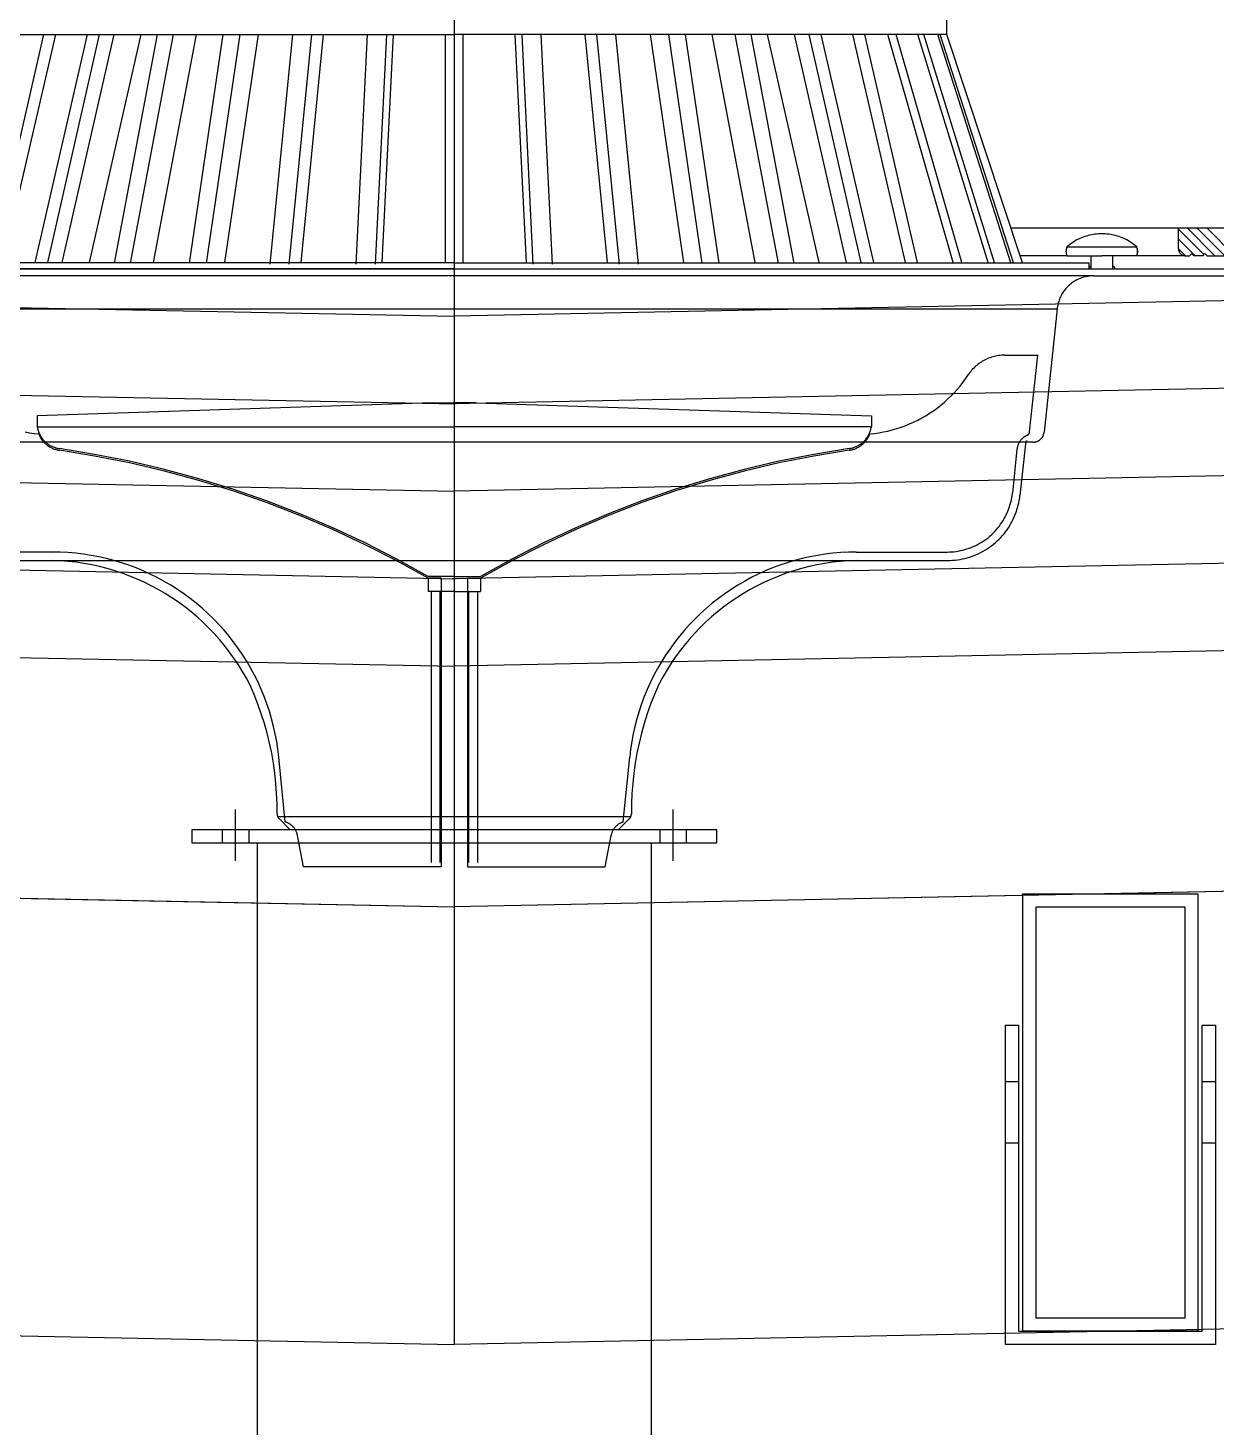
# Model space of a CAD drawing. Header units: centimetres. Extents: x 26200 to 152500, y -600 to 9300.
# Drawn here: x 135492.3 to 135519.46, y 6109.02 to 6141 of the extents above; entities that cross this region are included whole.
import ezdxf

# ---------------------------------------------------------------- set-up
doc = ezdxf.new("R2010")
doc.units = ezdxf.units.CM
doc.layers.add('ROTAS-MIMARI-KESIT', color=8, linetype='Continuous')

msp = doc.modelspace()

# ---------------------------------------------------------------- linework, layer by layer
at = {"layer": 'ROTAS-MIMARI-KESIT'}
for points in [[(132727.203, 6189.909), (135502.043, 6134.412)], [(132727.163, 6187.909), (135502.083, 6132.41)], [(132727.123, 6185.91), (135502.043, 6130.411)], [(132727.083, 6183.91), (135502.083, 6128.41)], [(132727.043, 6181.911), (135502.043, 6126.41)], [(132727.043, 6176.41), (135502.043, 6120.909)], [(135502.043, 6149.259), (135502.043, 6119.739)], [(135513.303, 6140.852), (135513.303, 6141.553)], [(135490.787, 6140.852), (135502.045, 6140.852)], [(135491.461, 6135.638), (135492.662, 6140.852)], [(135491.734, 6135.638), (135492.936, 6140.852)], [(135492.459, 6135.644), (135493.658, 6140.852)], [(135492.75, 6135.638), (135493.935, 6140.852)], [(135493.082, 6135.638), (135494.267, 6140.852)], [(135493.704, 6135.644), (135494.887, 6140.852)], [(135494.275, 6135.625), (135495.259, 6140.852)], [(135494.64, 6135.625), (135495.624, 6140.852)], [(135495.169, 6135.644), (135496.149, 6140.852)], [(135495.992, 6135.625), (135496.759, 6140.852)], [(135496.378, 6135.625), (135497.145, 6140.852)], [(135496.801, 6135.644), (135497.564, 6140.852)], [(135497.834, 6135.604), (135498.352, 6140.852)], [(135498.272, 6135.604), (135498.789, 6140.852)], [(135498.543, 6135.644), (135499.056, 6140.852)], [(135499.803, 6135.604), (135500.061, 6140.852)], [(135500.24, 6135.604), (135500.499, 6140.852)], [(135500.396, 6135.644), (135500.653, 6140.852)], [(135501.845, 6135.632), (135501.845, 6140.852)], [(135513.303, 6140.852), (135502.045, 6140.852)], [(135502.245, 6135.632), (135502.245, 6140.852)], [(135503.694, 6135.644), (135503.438, 6140.852)], [(135503.85, 6135.604), (135503.592, 6140.852)], [(135504.288, 6135.604), (135504.029, 6140.852)], [(135505.547, 6135.644), (135505.034, 6140.852)], [(135505.819, 6135.604), (135505.301, 6140.852)], [(135506.256, 6135.604), (135505.739, 6140.852)], [(135507.289, 6135.644), (135506.526, 6140.852)], [(135507.712, 6135.625), (135506.945, 6140.852)], [(135508.098, 6135.625), (135507.331, 6140.852)], [(135508.921, 6135.644), (135507.942, 6140.852)], [(135509.451, 6135.625), (135508.467, 6140.852)], [(135509.815, 6135.625), (135508.832, 6140.852)], [(135510.387, 6135.644), (135509.204, 6140.852)], [(135511.009, 6135.638), (135509.823, 6140.852)], [(135511.341, 6135.638), (135510.155, 6140.852)], [(135511.631, 6135.644), (135510.433, 6140.852)], [(135512.356, 6135.638), (135511.155, 6140.852)], [(135512.629, 6135.638), (135511.428, 6140.852)], [(135513.449, 6135.638), (135511.953, 6140.852)], [(135513.645, 6135.638), (135512.148, 6140.852)], [(135514.25, 6135.638), (135512.64, 6140.852)], [(135514.391, 6135.635), (135512.78, 6140.852)], [(135514.768, 6135.635), (135513.093, 6140.852)], [(135514.828, 6135.635), (135513.153, 6140.852)], [(135515.033, 6135.636), (135513.302, 6140.856)], [(135607.043, 6136.512), (135502.043, 6134.412)], [(135514.767, 6136.432), (135518.6, 6136.432)], [(135516.846, 6136.297), (135516.806, 6136.297), (135516.767, 6136.295), (135516.727, 6136.292), (135516.688, 6136.288), (135516.648, 6136.282), (135516.609, 6136.275), (135516.57, 6136.267), (135516.532, 6136.257), (135516.494, 6136.247), (135516.456, 6136.234), (135516.418, 6136.221), (135516.381, 6136.207), (135516.345, 6136.191), (135516.309, 6136.174), (135516.274, 6136.156), (135516.239, 6136.136), (135516.205, 6136.116), (135516.172, 6136.094), (135516.139, 6136.071), (135516.107, 6136.048), (135516.076, 6136.023), (135516.046, 6135.997)], [(135517.646, 6135.997), (135517.616, 6136.023), (135517.585, 6136.048), (135517.553, 6136.071), (135517.521, 6136.094), (135517.487, 6136.116), (135517.453, 6136.136), (135517.419, 6136.156), (135517.383, 6136.174), (135517.347, 6136.191), (135517.311, 6136.207), (135517.274, 6136.221), (135517.237, 6136.234), (135517.199, 6136.247), (135517.161, 6136.257), (135517.122, 6136.267), (135517.083, 6136.275), (135517.044, 6136.282), (135517.005, 6136.288), (135516.965, 6136.292), (135516.926, 6136.295), (135516.886, 6136.297), (135516.846, 6136.297)], [(135518.6, 6135.947), (135518.6, 6136.432)], [(135518.6, 6136.432), (135522.6, 6136.432)], [(135519.178, 6135.825), (135518.6, 6136.403)], [(135519.43, 6135.797), (135518.795, 6136.432)], [(135519.655, 6135.797), (135519.02, 6136.432)], [(135519.879, 6135.797), (135519.244, 6136.432)], [(135516.046, 6135.997), (135516.043, 6135.989), (135516.04, 6135.98), (135516.037, 6135.972), (135516.035, 6135.963), (135516.033, 6135.955), (135516.031, 6135.946), (135516.029, 6135.937), (135516.028, 6135.928), (135516.027, 6135.919), (135516.027, 6135.91), (135516.026, 6135.901), (135516.026, 6135.893), (135516.027, 6135.884), (135516.027, 6135.875), (135516.028, 6135.866), (135516.029, 6135.857), (135516.031, 6135.848), (135516.033, 6135.839), (135516.035, 6135.831), (135516.037, 6135.822), (135516.04, 6135.814), (135516.043, 6135.805), (135516.046, 6135.797)], [(135516.046, 6135.997), (135517.646, 6135.997)], [(135517.643, 6135.797), (135517.647, 6135.805), (135517.65, 6135.814), (135517.652, 6135.822), (135517.655, 6135.831), (135517.657, 6135.839), (135517.659, 6135.848), (135517.66, 6135.857), (135517.662, 6135.866), (135517.662, 6135.875), (135517.663, 6135.884), (135517.663, 6135.893), (135517.663, 6135.901), (135517.663, 6135.91), (135517.662, 6135.919), (135517.662, 6135.928), (135517.66, 6135.937), (135517.659, 6135.946), (135517.657, 6135.955), (135517.655, 6135.963), (135517.652, 6135.972), (135517.65, 6135.98), (135517.647, 6135.989), (135517.643, 6135.997)], [(135517.646, 6135.797), (135517.649, 6135.805), (135517.652, 6135.814), (135517.655, 6135.822), (135517.658, 6135.831), (135517.66, 6135.839), (135517.662, 6135.848), (135517.663, 6135.857), (135517.664, 6135.866), (135517.665, 6135.875), (135517.666, 6135.884), (135517.666, 6135.893), (135517.666, 6135.901), (135517.666, 6135.91), (135517.665, 6135.919), (135517.664, 6135.928), (135517.663, 6135.937), (135517.662, 6135.946), (135517.66, 6135.955), (135517.658, 6135.963), (135517.655, 6135.972), (135517.652, 6135.98), (135517.649, 6135.989), (135517.646, 6135.997)], [(135518.981, 6135.797), (135518.6, 6136.178)], [(135518.757, 6135.797), (135518.6, 6135.954)], [(135518.6, 6135.947), (135518.6, 6135.942), (135518.6, 6135.937), (135518.601, 6135.932), (135518.601, 6135.927), (135518.602, 6135.922), (135518.603, 6135.916), (135518.604, 6135.912), (135518.606, 6135.907), (135518.607, 6135.902), (135518.609, 6135.897), (135518.61, 6135.892), (135518.612, 6135.887), (135518.615, 6135.883), (135518.617, 6135.878), (135518.619, 6135.873), (135518.622, 6135.869), (135518.625, 6135.865), (135518.627, 6135.861), (135518.63, 6135.856), (135518.634, 6135.852), (135518.637, 6135.848), (135518.64, 6135.845), (135518.644, 6135.841), (135518.648, 6135.837), (135518.651, 6135.834), (135518.655, 6135.831), (135518.659, 6135.827), (135518.663, 6135.824), (135518.668, 6135.822), (135518.672, 6135.819), (135518.676, 6135.816), (135518.681, 6135.814), (135518.686, 6135.812), (135518.69, 6135.809), (135518.695, 6135.807), (135518.7, 6135.806), (135518.705, 6135.804), (135518.71, 6135.803), (135518.714, 6135.801), (135518.719, 6135.8), (135518.725, 6135.799), (135518.73, 6135.798), (135518.735, 6135.798), (135518.74, 6135.797), (135518.745, 6135.797), (135518.75, 6135.797)], [(135502.045, 6135.632), (135487.545, 6135.632)], [(135502.045, 6135.632), (135516.545, 6135.632)], [(135516.043, 6135.797), (135514.977, 6135.797)], [(135515.178, 6135.632), (135515.238, 6135.632)], [(135516.046, 6135.797), (135516.846, 6135.797)], [(135516.545, 6135.632), (135516.545, 6135.497)], [(135516.596, 6135.797), (135516.596, 6135.497)], [(135517.646, 6135.797), (135516.846, 6135.797)], [(135517.096, 6135.497), (135517.096, 6135.797)], [(135518.757, 6135.797), (135517.643, 6135.797)], [(135518.75, 6135.797), (135518.851, 6135.797)], [(135518.851, 6135.797), (135518.901, 6135.847)], [(135518.851, 6135.797), (135518.901, 6135.847)], [(135518.901, 6135.847), (135518.951, 6135.797)], [(135519.151, 6135.797), (135518.951, 6135.797)], [(135519.151, 6135.797), (135519.201, 6135.847)], [(135519.201, 6135.847), (135519.251, 6135.797)], [(135519.251, 6135.797), (135519.751, 6135.797)], [(135481.829, 6135.497), (135521.925, 6135.497)], [(135516.656, 6135.337), (135482.057, 6135.337)], [(135502.045, 6135.497), (135487.545, 6135.497)], [(135502.045, 6135.497), (135516.545, 6135.497)], [(135516.66, 6135.337), (135516.631, 6135.336), (135516.602, 6135.335), (135516.574, 6135.332), (135516.545, 6135.329), (135516.517, 6135.325), (135516.489, 6135.319), (135516.461, 6135.313), (135516.433, 6135.306), (135516.406, 6135.298), (135516.378, 6135.288), (135516.351, 6135.278), (135516.325, 6135.267), (135516.299, 6135.256), (135516.273, 6135.243), (135516.248, 6135.229), (135516.223, 6135.215), (135516.199, 6135.2), (135516.175, 6135.183), (135516.152, 6135.167), (135516.13, 6135.149), (135516.108, 6135.13), (135516.086, 6135.111), (135516.066, 6135.091), (135516.046, 6135.071), (135516.026, 6135.049), (135516.008, 6135.028), (135515.99, 6135.005), (135515.973, 6134.982), (135515.957, 6134.958), (135515.942, 6134.934), (135515.927, 6134.909), (135515.914, 6134.884), (135515.901, 6134.858), (135515.889, 6134.832), (135515.878, 6134.806), (135515.868, 6134.779), (135515.859, 6134.752), (135515.85, 6134.724), (135515.843, 6134.697), (135515.837, 6134.669), (135515.831, 6134.641), (135515.827, 6134.612), (135515.823, 6134.584)], [(135516.596, 6135.548), (135516.594, 6135.548), (135516.593, 6135.548), (135516.591, 6135.548), (135516.589, 6135.548), (135516.588, 6135.547), (135516.586, 6135.547), (135516.584, 6135.547), (135516.582, 6135.546), (135516.581, 6135.546), (135516.579, 6135.545), (135516.577, 6135.545), (135516.576, 6135.544), (135516.574, 6135.543), (135516.573, 6135.542), (135516.571, 6135.542), (135516.57, 6135.541), (135516.568, 6135.54), (135516.567, 6135.539), (135516.565, 6135.538), (135516.564, 6135.537), (135516.563, 6135.535), (135516.561, 6135.534), (135516.56, 6135.533), (135516.559, 6135.532), (135516.558, 6135.531), (135516.557, 6135.529), (135516.556, 6135.528), (135516.554, 6135.526), (135516.554, 6135.525), (135516.553, 6135.524), (135516.552, 6135.522), (135516.551, 6135.521), (135516.55, 6135.519), (135516.549, 6135.517), (135516.549, 6135.516), (135516.548, 6135.514), (135516.548, 6135.512), (135516.547, 6135.511), (135516.547, 6135.509), (135516.546, 6135.507), (135516.546, 6135.506), (135516.546, 6135.504), (135516.545, 6135.502), (135516.545, 6135.5), (135516.545, 6135.499), (135516.545, 6135.497)], [(135516.656, 6135.337), (135522.029, 6135.337)], [(135517.147, 6135.497), (135517.147, 6135.499), (135517.147, 6135.5), (135517.147, 6135.502), (135517.147, 6135.504), (135517.147, 6135.506), (135517.146, 6135.507), (135517.146, 6135.509), (135517.145, 6135.511), (135517.145, 6135.512), (135517.144, 6135.514), (135517.144, 6135.516), (135517.143, 6135.517), (135517.142, 6135.519), (135517.142, 6135.521), (135517.141, 6135.522), (135517.14, 6135.524), (135517.139, 6135.525), (135517.138, 6135.526), (135517.137, 6135.528), (135517.136, 6135.529), (135517.135, 6135.531), (135517.134, 6135.532), (135517.132, 6135.533), (135517.131, 6135.534), (135517.13, 6135.535), (135517.128, 6135.537), (135517.127, 6135.538), (135517.126, 6135.539), (135517.124, 6135.54), (135517.123, 6135.541), (135517.121, 6135.542), (135517.12, 6135.542), (135517.118, 6135.543), (135517.117, 6135.544), (135517.115, 6135.545), (135517.113, 6135.545), (135517.112, 6135.546), (135517.11, 6135.546), (135517.108, 6135.547), (135517.107, 6135.547), (135517.105, 6135.547), (135517.103, 6135.548), (135517.101, 6135.548), (135517.1, 6135.548), (135517.098, 6135.548), (135517.096, 6135.548)], [(135488.267, 6134.584), (135515.823, 6134.584)], [(135607.043, 6134.511), (135502.003, 6132.41)], [(135515.823, 6134.584), (135515.527, 6131.766)], [(135514.625, 6133.523), (135514.591, 6133.522), (135514.557, 6133.521), (135514.523, 6133.518), (135514.489, 6133.514), (135514.455, 6133.508), (135514.421, 6133.502), (135514.388, 6133.494), (135514.355, 6133.486), (135514.322, 6133.476), (135514.29, 6133.465), (135514.258, 6133.453), (135514.226, 6133.44), (135514.195, 6133.426), (135514.164, 6133.41), (135514.134, 6133.394), (135514.105, 6133.377), (135514.076, 6133.359), (135514.048, 6133.339), (135514.02, 6133.319), (135513.993, 6133.298), (135513.967, 6133.276), (135513.942, 6133.253), (135513.917, 6133.229), (135513.893, 6133.204), (135513.87, 6133.179), (135513.848, 6133.153), (135513.827, 6133.126), (135513.807, 6133.098), (135513.788, 6133.07)], [(135514.625, 6133.523), (135515.38, 6133.523)], [(135515.196, 6131.773), (135515.38, 6133.523)], [(135511.543, 6131.723), (135511.647, 6131.734), (135511.75, 6131.749), (135511.853, 6131.767), (135511.954, 6131.789), (135512.055, 6131.814), (135512.156, 6131.843), (135512.255, 6131.875), (135512.353, 6131.911), (135512.449, 6131.95), (135512.544, 6131.992), (135512.638, 6132.038), (135512.73, 6132.087), (135512.82, 6132.139), (135512.909, 6132.194), (135512.995, 6132.252), (135513.079, 6132.313), (135513.162, 6132.377), (135513.242, 6132.444), (135513.319, 6132.514), (135513.394, 6132.586), (135513.467, 6132.661), (135513.537, 6132.738), (135513.604, 6132.818), (135513.668, 6132.9), (135513.729, 6132.984), (135513.788, 6133.07)], [(135501.543, 6132.433), (135492.51, 6132.133)], [(135501.543, 6132.433), (135502.043, 6132.433)], [(135607.043, 6132.511), (135502.043, 6130.411)], [(135502.543, 6132.433), (135502.043, 6132.433)], [(135502.543, 6132.433), (135511.577, 6132.133)], [(135492.51, 6132.133), (135492.51, 6131.883)], [(135511.577, 6132.133), (135511.577, 6131.883)], [(135492.234, 6131.767), (135492.336, 6131.749), (135492.44, 6131.734), (135492.543, 6131.723)], [(135492.51, 6131.883), (135502.043, 6131.883)], [(135492.51, 6131.883), (135492.513, 6131.863), (135492.518, 6131.843), (135492.523, 6131.823), (135492.528, 6131.803), (135492.535, 6131.784), (135492.542, 6131.765), (135492.55, 6131.746), (135492.558, 6131.727), (135492.567, 6131.709), (135492.576, 6131.69), (135492.587, 6131.673), (135492.598, 6131.655), (135492.609, 6131.638), (135492.621, 6131.622), (135492.633, 6131.605), (135492.647, 6131.59), (135492.66, 6131.574), (135492.674, 6131.559), (135492.689, 6131.545), (135492.704, 6131.531), (135492.72, 6131.518), (135492.736, 6131.505), (135492.752, 6131.493), (135492.769, 6131.481), (135492.786, 6131.47), (135492.804, 6131.46), (135492.822, 6131.45), (135492.84, 6131.441), (135492.859, 6131.432), (135492.878, 6131.424), (135492.897, 6131.417), (135492.916, 6131.41), (135492.936, 6131.404), (135492.956, 6131.399), (135492.976, 6131.394), (135492.996, 6131.39), (135493.016, 6131.387)], [(135492.543, 6131.723), (135492.551, 6131.704), (135492.559, 6131.685), (135492.568, 6131.667), (135492.578, 6131.649), (135492.588, 6131.632), (135492.599, 6131.614), (135492.611, 6131.598), (135492.623, 6131.581), (135492.635, 6131.565), (135492.648, 6131.549), (135492.662, 6131.534), (135492.676, 6131.519), (135492.691, 6131.505), (135492.706, 6131.492), (135492.721, 6131.478), (135492.737, 6131.466), (135492.754, 6131.454), (135492.77, 6131.442), (135492.788, 6131.431), (135492.805, 6131.421), (135492.823, 6131.411), (135492.841, 6131.402), (135492.86, 6131.393), (135492.879, 6131.385), (135492.898, 6131.378), (135492.917, 6131.372), (135492.936, 6131.366), (135492.956, 6131.36), (135492.976, 6131.356), (135492.996, 6131.352), (135493.016, 6131.349)], [(135511.577, 6131.883), (135502.043, 6131.883)], [(135511.07, 6131.387), (135511.091, 6131.39), (135511.111, 6131.394), (135511.131, 6131.399), (135511.151, 6131.404), (135511.17, 6131.41), (135511.19, 6131.417), (135511.209, 6131.424), (135511.228, 6131.432), (135511.246, 6131.441), (135511.264, 6131.45), (135511.282, 6131.46), (135511.3, 6131.47), (135511.317, 6131.481), (135511.334, 6131.493), (135511.351, 6131.505), (135511.367, 6131.518), (135511.382, 6131.531), (135511.397, 6131.545), (135511.412, 6131.559), (135511.426, 6131.574), (135511.44, 6131.59), (135511.453, 6131.605), (135511.465, 6131.622), (135511.477, 6131.638), (135511.489, 6131.655), (135511.5, 6131.673), (135511.51, 6131.69), (135511.52, 6131.709), (135511.529, 6131.727), (135511.537, 6131.746), (135511.545, 6131.765), (135511.552, 6131.784), (135511.558, 6131.803), (135511.564, 6131.823), (135511.569, 6131.843), (135511.573, 6131.863), (135511.577, 6131.883)], [(135511.07, 6131.349), (135511.091, 6131.352), (135511.111, 6131.356), (135511.13, 6131.36), (135511.15, 6131.366), (135511.17, 6131.372), (135511.189, 6131.378), (135511.208, 6131.385), (135511.227, 6131.393), (135511.245, 6131.402), (135511.263, 6131.411), (135511.281, 6131.421), (135511.299, 6131.431), (135511.316, 6131.442), (135511.333, 6131.454), (135511.349, 6131.466), (135511.365, 6131.478), (135511.381, 6131.492), (135511.396, 6131.505), (135511.41, 6131.519), (135511.425, 6131.534), (135511.438, 6131.549), (135511.451, 6131.565), (135511.464, 6131.581), (135511.476, 6131.598), (135511.487, 6131.614), (135511.498, 6131.632), (135511.508, 6131.649), (135511.518, 6131.667), (135511.527, 6131.685), (135511.535, 6131.704), (135511.543, 6131.723)], [(135515.138, 6131.693), (135515.141, 6131.694), (135515.144, 6131.696), (135515.147, 6131.697), (135515.15, 6131.699), (135515.153, 6131.701), (135515.156, 6131.703), (135515.158, 6131.705), (135515.161, 6131.707), (135515.164, 6131.71), (135515.166, 6131.712), (135515.169, 6131.715), (135515.171, 6131.717), (135515.173, 6131.72), (135515.175, 6131.722), (135515.177, 6131.725), (135515.179, 6131.728), (135515.181, 6131.731), (135515.183, 6131.734), (135515.185, 6131.737), (135515.186, 6131.74), (135515.188, 6131.743), (135515.189, 6131.746), (135515.19, 6131.75), (135515.191, 6131.753), (135515.192, 6131.756), (135515.193, 6131.759), (135515.194, 6131.763), (135515.195, 6131.766), (135515.195, 6131.77), (135515.196, 6131.773)], [(135515.268, 6131.533), (135515.277, 6131.533), (135515.286, 6131.534), (135515.295, 6131.534), (135515.304, 6131.535), (135515.313, 6131.537), (135515.321, 6131.538), (135515.33, 6131.54), (135515.339, 6131.543), (135515.347, 6131.545), (135515.355, 6131.548), (135515.364, 6131.551), (135515.372, 6131.555), (135515.38, 6131.558), (135515.388, 6131.562), (135515.396, 6131.566), (135515.403, 6131.571), (135515.411, 6131.576), (135515.418, 6131.581), (135515.425, 6131.586), (135515.432, 6131.591), (135515.439, 6131.597), (135515.446, 6131.603), (135515.452, 6131.609), (135515.458, 6131.615), (135515.464, 6131.622), (135515.47, 6131.629), (135515.476, 6131.636), (135515.481, 6131.643), (135515.486, 6131.65), (135515.491, 6131.658), (135515.495, 6131.665), (135515.499, 6131.673), (135515.503, 6131.681), (135515.507, 6131.689), (135515.51, 6131.697), (135515.514, 6131.706), (135515.516, 6131.714), (135515.519, 6131.723), (135515.521, 6131.731), (135515.523, 6131.74), (135515.525, 6131.749), (135515.526, 6131.757), (135515.527, 6131.766)], [(135515.268, 6131.533), (135488.822, 6131.533)], [(135515.138, 6131.693), (135515.125, 6131.687), (135515.113, 6131.68), (135515.101, 6131.673), (135515.089, 6131.666), (135515.078, 6131.659), (135515.066, 6131.651), (135515.055, 6131.642), (135515.045, 6131.633), (135515.034, 6131.624), (135515.024, 6131.615), (135515.015, 6131.605), (135515.005, 6131.595), (135514.996, 6131.584), (135514.988, 6131.573), (135514.979, 6131.562), (135514.971, 6131.551), (135514.964, 6131.539), (135514.957, 6131.527), (135514.95, 6131.515), (135514.944, 6131.503), (135514.938, 6131.49), (135514.933, 6131.478), (135514.928, 6131.465), (135514.923, 6131.452), (135514.919, 6131.438), (135514.916, 6131.425), (135514.913, 6131.412), (135514.91, 6131.398), (135514.908, 6131.384), (135514.906, 6131.371)], [(135515.099, 6131.497), (135514.975, 6130.318)], [(135515.138, 6131.558), (135515.137, 6131.558), (135515.136, 6131.558), (135515.134, 6131.558), (135515.133, 6131.558), (135515.132, 6131.558), (135515.13, 6131.557), (135515.129, 6131.557), (135515.128, 6131.557), (135515.126, 6131.556), (135515.125, 6131.556), (135515.124, 6131.555), (135515.123, 6131.555), (135515.121, 6131.554), (135515.12, 6131.554), (135515.119, 6131.553), (135515.118, 6131.552), (135515.117, 6131.552), (135515.115, 6131.551), (135515.114, 6131.55), (135515.113, 6131.549), (135515.112, 6131.548), (135515.111, 6131.547), (135515.11, 6131.546), (135515.109, 6131.545), (135515.108, 6131.544), (135515.107, 6131.543), (135515.107, 6131.542), (135515.106, 6131.541), (135515.105, 6131.54), (135515.104, 6131.539), (135515.104, 6131.538), (135515.103, 6131.537), (135515.102, 6131.535), (135515.102, 6131.534), (135515.101, 6131.533), (135515.101, 6131.532), (135515.1, 6131.53), (135515.1, 6131.529), (135515.1, 6131.528), (135515.099, 6131.526), (135515.099, 6131.525), (135515.099, 6131.524), (135515.099, 6131.522)], [(135515.138, 6131.533), (135515.137, 6131.533), (135515.136, 6131.533), (135515.134, 6131.533), (135515.133, 6131.533), (135515.132, 6131.532), (135515.13, 6131.532), (135515.129, 6131.532), (135515.128, 6131.532), (135515.126, 6131.531), (135515.125, 6131.531), (135515.124, 6131.53), (135515.123, 6131.53), (135515.121, 6131.529), (135515.12, 6131.529), (135515.119, 6131.528), (135515.118, 6131.527), (135515.117, 6131.527), (135515.115, 6131.526), (135515.114, 6131.525), (135515.113, 6131.524), (135515.112, 6131.523), (135515.111, 6131.522), (135515.11, 6131.521), (135515.109, 6131.52), (135515.108, 6131.519), (135515.107, 6131.518), (135515.107, 6131.517), (135515.106, 6131.516), (135515.105, 6131.515), (135515.104, 6131.514), (135515.104, 6131.513), (135515.103, 6131.511), (135515.102, 6131.51), (135515.102, 6131.509), (135515.101, 6131.508), (135515.101, 6131.506), (135515.1, 6131.505), (135515.1, 6131.504), (135515.1, 6131.503), (135515.099, 6131.501), (135515.099, 6131.5), (135515.099, 6131.499), (135515.099, 6131.497)], [(135501.443, 6128.461), (135500.73, 6128.858), (135500.004, 6129.23), (135499.265, 6129.576), (135498.515, 6129.896), (135497.754, 6130.19), (135496.983, 6130.458), (135496.204, 6130.699), (135495.416, 6130.912), (135494.622, 6131.098), (135493.821, 6131.256), (135493.016, 6131.387)], [(135501.443, 6128.423), (135500.73, 6128.82), (135500.004, 6129.191), (135499.265, 6129.538), (135498.515, 6129.858), (135497.754, 6130.152), (135496.983, 6130.42), (135496.204, 6130.66), (135495.416, 6130.874), (135494.622, 6131.06), (135493.821, 6131.218), (135493.016, 6131.349)], [(135511.07, 6131.387), (135510.265, 6131.256), (135509.465, 6131.098), (135508.67, 6130.912), (135507.883, 6130.699), (135507.103, 6130.458), (135506.333, 6130.19), (135505.572, 6129.896), (135504.821, 6129.576), (135504.082, 6129.23), (135503.356, 6128.858), (135502.643, 6128.461)], [(135511.07, 6131.349), (135510.265, 6131.218), (135509.465, 6131.06), (135508.67, 6130.874), (135507.883, 6130.66), (135507.103, 6130.42), (135506.333, 6130.152), (135505.572, 6129.858), (135504.821, 6129.538), (135504.082, 6129.191), (135503.356, 6128.82), (135502.643, 6128.423)], [(135514.906, 6131.371), (135514.801, 6130.366)], [(135607.043, 6130.51), (135502.004, 6128.41)], [(135513.309, 6129.023), (135513.36, 6129.024), (135513.411, 6129.026), (135513.462, 6129.031), (135513.513, 6129.037), (135513.563, 6129.045), (135513.614, 6129.054), (135513.663, 6129.065), (135513.713, 6129.078), (135513.762, 6129.093), (135513.81, 6129.109), (135513.858, 6129.127), (135513.906, 6129.147), (135513.952, 6129.168), (135513.998, 6129.191), (135514.043, 6129.215), (135514.087, 6129.241), (135514.13, 6129.268), (135514.173, 6129.297), (135514.214, 6129.327), (135514.254, 6129.358), (135514.293, 6129.391), (135514.331, 6129.425), (135514.368, 6129.461), (135514.404, 6129.498), (135514.438, 6129.536), (135514.471, 6129.575), (135514.503, 6129.615), (135514.533, 6129.656), (135514.562, 6129.698), (135514.589, 6129.741), (135514.615, 6129.786), (135514.639, 6129.831), (135514.662, 6129.876), (135514.684, 6129.923), (135514.703, 6129.97), (135514.721, 6130.018), (135514.738, 6130.066), (135514.752, 6130.115), (135514.765, 6130.165), (135514.777, 6130.215), (135514.786, 6130.265), (135514.794, 6130.315), (135514.801, 6130.366)], [(135513.322, 6128.83), (135513.379, 6128.831), (135513.435, 6128.834), (135513.492, 6128.839), (135513.548, 6128.846), (135513.604, 6128.854), (135513.66, 6128.865), (135513.715, 6128.877), (135513.77, 6128.892), (135513.824, 6128.908), (135513.878, 6128.926), (135513.931, 6128.946), (135513.983, 6128.967), (135514.035, 6128.991), (135514.085, 6129.016), (135514.135, 6129.043), (135514.184, 6129.071), (135514.232, 6129.102), (135514.279, 6129.134), (135514.325, 6129.167), (135514.369, 6129.202), (135514.413, 6129.238), (135514.455, 6129.276), (135514.496, 6129.316), (135514.535, 6129.356), (135514.573, 6129.398), (135514.61, 6129.442), (135514.645, 6129.486), (135514.678, 6129.532), (135514.71, 6129.579), (135514.74, 6129.626), (135514.769, 6129.675), (135514.796, 6129.725), (135514.821, 6129.776), (135514.845, 6129.827), (135514.867, 6129.88), (135514.887, 6129.933), (135514.905, 6129.986), (135514.921, 6130.04), (135514.936, 6130.095), (135514.948, 6130.15), (135514.959, 6130.206), (135514.968, 6130.262), (135514.975, 6130.318)], [(135492.857, 6129.023), (135490.778, 6129.023)], [(135498.032, 6124.337), (135498.011, 6124.514), (135497.984, 6124.69), (135497.952, 6124.865), (135497.913, 6125.038), (135497.868, 6125.211), (135497.818, 6125.381), (135497.762, 6125.55), (135497.7, 6125.717), (135497.632, 6125.882), (135497.559, 6126.044), (135497.48, 6126.204), (135497.396, 6126.36), (135497.306, 6126.514), (135497.212, 6126.665), (135497.112, 6126.812), (135497.007, 6126.956), (135496.897, 6127.096), (135496.783, 6127.233), (135496.664, 6127.365), (135496.541, 6127.493), (135496.413, 6127.617), (135496.281, 6127.736), (135496.145, 6127.851), (135496.005, 6127.962), (135495.862, 6128.067), (135495.715, 6128.167), (135495.564, 6128.262), (135495.411, 6128.352), (135495.254, 6128.437), (135495.095, 6128.517), (135494.933, 6128.59), (135494.769, 6128.659), (135494.602, 6128.721), (135494.434, 6128.778), (135494.263, 6128.829), (135494.091, 6128.874), (135493.917, 6128.914), (135493.743, 6128.947), (135493.567, 6128.974), (135493.39, 6128.995), (135493.213, 6129.011), (135493.035, 6129.02), (135492.857, 6129.023)], [(135511.229, 6129.023), (135511.051, 6129.02), (135510.874, 6129.011), (135510.696, 6128.995), (135510.52, 6128.974), (135510.344, 6128.947), (135510.169, 6128.914), (135509.995, 6128.874), (135509.823, 6128.829), (135509.653, 6128.778), (135509.484, 6128.721), (135509.318, 6128.659), (135509.153, 6128.59), (135508.991, 6128.517), (135508.832, 6128.437), (135508.675, 6128.352), (135508.522, 6128.262), (135508.372, 6128.167), (135508.225, 6128.067), (135508.081, 6127.962), (135507.941, 6127.851), (135507.805, 6127.736), (135507.674, 6127.617), (135507.546, 6127.493), (135507.422, 6127.365), (135507.303, 6127.233), (135507.189, 6127.096), (135507.079, 6126.956), (135506.975, 6126.812), (135506.875, 6126.665), (135506.78, 6126.514), (135506.691, 6126.36), (135506.606, 6126.204), (135506.528, 6126.044), (135506.454, 6125.882), (135506.387, 6125.717), (135506.325, 6125.55), (135506.268, 6125.381), (135506.218, 6125.211), (135506.173, 6125.038), (135506.135, 6124.865), (135506.102, 6124.69), (135506.075, 6124.514), (135506.055, 6124.337)], [(135511.229, 6129.023), (135513.309, 6129.023)], [(135490.768, 6128.83), (135513.322, 6128.83)], [(135497.377, 6125.976), (135497.293, 6126.136), (135497.202, 6126.293), (135497.107, 6126.446), (135497.006, 6126.597), (135496.9, 6126.744), (135496.789, 6126.887), (135496.673, 6127.026), (135496.552, 6127.16), (135496.427, 6127.291), (135496.297, 6127.417), (135496.163, 6127.539), (135496.025, 6127.656), (135495.882, 6127.768), (135495.736, 6127.875), (135495.587, 6127.977), (135495.434, 6128.074), (135495.277, 6128.165), (135495.118, 6128.251), (135494.956, 6128.331), (135494.791, 6128.406), (135494.623, 6128.474), (135494.453, 6128.537), (135494.282, 6128.594), (135494.108, 6128.645), (135493.933, 6128.69), (135493.756, 6128.729), (135493.578, 6128.762), (135493.399, 6128.788), (135493.219, 6128.809), (135493.038, 6128.823), (135492.857, 6128.83)], [(135511.229, 6128.83), (135511.048, 6128.823), (135510.868, 6128.809), (135510.688, 6128.788), (135510.509, 6128.762), (135510.331, 6128.729), (135510.154, 6128.69), (135509.979, 6128.645), (135509.805, 6128.594), (135509.633, 6128.537), (135509.463, 6128.474), (135509.296, 6128.406), (135509.131, 6128.331), (135508.968, 6128.251), (135508.809, 6128.165), (135508.653, 6128.074), (135508.5, 6127.977), (135508.35, 6127.875), (135508.204, 6127.768), (135508.062, 6127.656), (135507.924, 6127.539), (135507.789, 6127.417), (135507.66, 6127.291), (135507.534, 6127.16), (135507.414, 6127.026), (135507.298, 6126.887), (135507.187, 6126.744), (135507.081, 6126.597), (135506.98, 6126.446), (135506.884, 6126.293), (135506.794, 6126.136), (135506.709, 6125.976)], [(135502.043, 6128.461), (135501.443, 6128.461)], [(135501.743, 6128.423), (135501.443, 6128.423)], [(135501.443, 6128.423), (135501.443, 6128.123)], [(135501.743, 6128.423), (135501.743, 6121.823)], [(135502.043, 6128.461), (135502.643, 6128.461)], [(135607.043, 6128.51), (135502.044, 6126.41)], [(135502.343, 6128.423), (135502.643, 6128.423)], [(135502.343, 6128.423), (135502.343, 6121.823)], [(135502.643, 6128.423), (135502.643, 6128.123)], [(135502.043, 6128.123), (135501.443, 6128.123)], [(135501.515, 6128.123), (135501.515, 6121.923)], [(135501.715, 6128.123), (135501.715, 6121.923)], [(135502.043, 6128.123), (135502.643, 6128.123)], [(135502.372, 6128.123), (135502.372, 6121.923)], [(135502.572, 6128.123), (135502.572, 6121.923)], [(135497.993, 6123.034), (135497.992, 6123.267), (135497.983, 6123.5), (135497.966, 6123.732), (135497.941, 6123.964), (135497.909, 6124.195), (135497.869, 6124.424), (135497.821, 6124.652), (135497.766, 6124.879), (135497.703, 6125.103), (135497.632, 6125.325), (135497.555, 6125.545), (135497.47, 6125.762), (135497.377, 6125.976)], [(135506.709, 6125.976), (135506.617, 6125.762), (135506.532, 6125.545), (135506.454, 6125.325), (135506.384, 6125.103), (135506.321, 6124.879), (135506.266, 6124.652), (135506.218, 6124.424), (135506.178, 6124.195), (135506.145, 6123.964), (135506.121, 6123.732), (135506.104, 6123.5), (135506.095, 6123.267), (135506.093, 6123.034)], [(135498.179, 6122.852), (135498.032, 6124.337)], [(135505.907, 6122.852), (135506.055, 6124.337)], [(135497.043, 6121.965), (135497.043, 6123.135)], [(135507.043, 6121.965), (135507.043, 6123.135)], [(135497.993, 6123.034), (135497.993, 6123.029), (135497.994, 6123.024), (135497.994, 6123.019), (135497.995, 6123.014), (135497.995, 6123.009), (135497.996, 6123.004), (135497.997, 6122.999), (135497.999, 6122.994), (135498, 6122.989), (135498.002, 6122.984), (135498.004, 6122.979), (135498.006, 6122.975), (135498.008, 6122.97), (135498.01, 6122.965), (135498.012, 6122.961), (135498.015, 6122.956), (135498.018, 6122.952), (135498.021, 6122.948), (135498.024, 6122.944), (135498.027, 6122.94), (135498.03, 6122.936), (135498.034, 6122.932), (135498.037, 6122.928)], [(135506.08, 6122.972), (135498.007, 6122.972)], [(135498.293, 6122.672), (135498.037, 6122.928)], [(135498.459, 6122.541), (135498.457, 6122.555), (135498.453, 6122.568), (135498.45, 6122.581), (135498.446, 6122.594), (135498.441, 6122.607), (135498.436, 6122.62), (135498.431, 6122.633), (135498.425, 6122.645), (135498.418, 6122.657), (135498.412, 6122.669), (135498.405, 6122.681), (135498.397, 6122.693), (135498.389, 6122.704), (135498.381, 6122.715), (135498.372, 6122.726), (135498.363, 6122.736), (135498.354, 6122.746), (135498.344, 6122.756), (135498.334, 6122.765), (135498.324, 6122.774), (135498.313, 6122.783), (135498.302, 6122.791), (135498.291, 6122.799), (135498.279, 6122.806), (135498.267, 6122.814), (135498.255, 6122.82), (135498.243, 6122.827), (135498.231, 6122.832), (135498.218, 6122.838), (135498.205, 6122.843), (135498.192, 6122.847), (135498.179, 6122.852)], [(135600.403, 6122.876), (135502.043, 6120.909)], [(135607.043, 6123.009), (135502.044, 6120.909)], [(135505.907, 6122.852), (135505.894, 6122.847), (135505.881, 6122.843), (135505.868, 6122.838), (135505.856, 6122.832), (135505.843, 6122.827), (135505.831, 6122.82), (135505.819, 6122.814), (135505.807, 6122.806), (135505.796, 6122.799), (135505.785, 6122.791), (135505.774, 6122.783), (135505.763, 6122.774), (135505.752, 6122.765), (135505.742, 6122.756), (135505.733, 6122.746), (135505.723, 6122.736), (135505.714, 6122.726), (135505.706, 6122.715), (135505.697, 6122.704), (135505.689, 6122.693), (135505.682, 6122.681), (135505.675, 6122.669), (135505.668, 6122.657), (135505.662, 6122.645), (135505.656, 6122.633), (135505.65, 6122.62), (135505.645, 6122.607), (135505.641, 6122.594), (135505.637, 6122.581), (135505.633, 6122.568), (135505.63, 6122.555), (135505.627, 6122.541)], [(135505.793, 6122.672), (135506.049, 6122.928)], [(135506.049, 6122.928), (135506.053, 6122.932), (135506.056, 6122.936), (135506.06, 6122.94), (135506.063, 6122.944), (135506.066, 6122.948), (135506.069, 6122.952), (135506.071, 6122.956), (135506.074, 6122.961), (135506.076, 6122.965), (135506.079, 6122.97), (135506.081, 6122.975), (135506.083, 6122.979), (135506.085, 6122.984), (135506.086, 6122.989), (135506.088, 6122.994), (135506.089, 6122.999), (135506.09, 6123.004), (135506.091, 6123.009), (135506.092, 6123.014), (135506.092, 6123.019), (135506.093, 6123.024), (135506.093, 6123.029), (135506.093, 6123.034)], [(135421.71, 6122.516), (135502.043, 6120.909)], [(135496.043, 6122.672), (135496.043, 6122.372)], [(135508.043, 6122.672), (135496.043, 6122.672)], [(135496.747, 6122.372), (135496.747, 6122.672)], [(135497.354, 6122.372), (135497.354, 6122.672)], [(135498.593, 6121.823), (135498.459, 6122.541)], [(135505.493, 6121.823), (135505.627, 6122.541)], [(135506.747, 6122.372), (135506.747, 6122.672)], [(135507.354, 6122.372), (135507.354, 6122.672)], [(135508.043, 6122.372), (135508.043, 6122.672)], [(135496.043, 6122.372), (135508.043, 6122.372)], [(135496.043, 6122.372), (135508.043, 6122.372)], [(135497.543, 6041.394), (135497.543, 6122.372)], [(135506.543, 6122.372), (135506.543, 6041.394)], [(135501.743, 6121.823), (135498.593, 6121.823)], [(135502.343, 6121.823), (135505.493, 6121.823)], [(135502.043, 6120.909), (135502.043, 6110.907)], [(135514.943, 6116.909), (135514.643, 6116.909)], [(135519.443, 6116.909), (135519.143, 6116.909)], [(135514.943, 6115.509), (135514.643, 6115.509)], [(135519.443, 6115.509), (135519.143, 6115.509)], [(135600.603, 6112.878), (135502.043, 6110.907)], [(135421.71, 6112.514), (135502.043, 6110.907)]]:
    msp.add_lwpolyline(points, dxfattribs=at)
for points in [[(135519.043, 6111.209), (135515.043, 6111.209), (135515.043, 6121.209), (135519.043, 6121.209)], [(135518.743, 6111.509), (135515.343, 6111.509), (135515.343, 6120.909), (135518.743, 6120.909)], [(135514.943, 6111.209), (135519.143, 6111.209), (135519.143, 6118.209), (135519.443, 6118.209), (135519.443, 6110.909), (135514.643, 6110.909), (135514.643, 6118.209), (135514.943, 6118.209)]]:
    msp.add_lwpolyline(points, close=True, dxfattribs=at)

doc.saveas('drawing.dxf')
